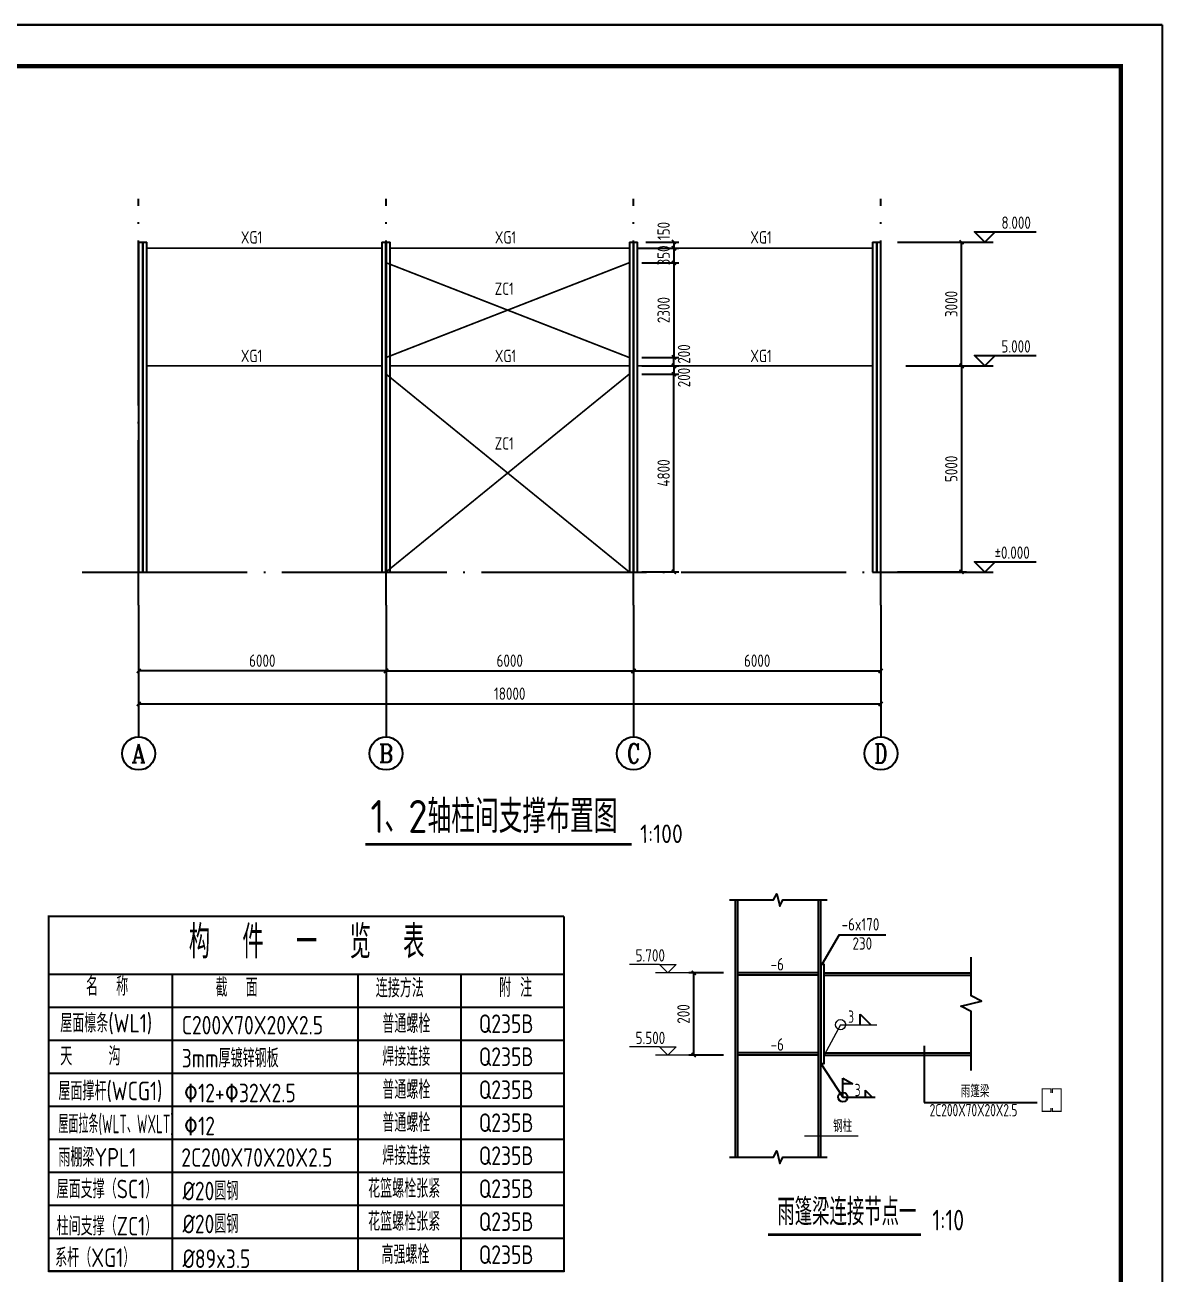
# Model space of a CAD drawing. Header units: millimetres. Extents: x 865974 to 875117, y 41124 to 44891.
# Drawn here: x 868432.8 to 868708.5, y 41414.8 to 41717.6 of the extents above; entities that cross this region are included whole.
import ezdxf
from ezdxf.enums import TextEntityAlignment as Align

# ---------------------------------------------------------------- set-up
doc = ezdxf.new("R2010")
doc.units = ezdxf.units.MM
doc.header["$LTSCALE"] = 1000
doc.header["$MEASUREMENT"] = 0
doc.linetypes.add('DOTE', pattern=[2.42, 2, -0.2, 0.02, -0.2])
for name, color, linetype in [('10', 7, 'Continuous'), ('1111', 134, 'Continuous'), ('1307', 7, 'Continuous'), ('1530', 253, 'Continuous'), ('1534', 7, 'Continuous'), ('AXIS', 3, 'Continuous'), ('AXIS_TEXT', 7, 'Continuous'), ('D1', 112, 'Continuous'), ('D2', 6, 'Continuous'), ('DIM', 7, 'Continuous'), ('DOTE', 1, 'DOTE'), ('M_Prof', 2, 'Continuous'), ('M_Thin', 7, 'Continuous'), ('NUM', 7, 'Continuous'), ('支撑', 6, 'Continuous'), ('构件表__表格和文字', 7, 'Continuous'), ('柱子', 8, 'Continuous'), ('柱集中标注', 2, 'Continuous'), ('标注', 7, 'Continuous'), ('索引符号标注', 253, 'Continuous')]:
    doc.layers.add(name, color=color, linetype=linetype)
for name, color, linetype, lineweight in [('D3', 62, 'Continuous', 9), ('LZ', 64, 'Continuous', 9), ('细实线', 1, 'Continuous', 20)]:
    doc.layers.add(name, color=color, linetype=linetype, lineweight=lineweight)
doc.styles.add('_TCH_AXIS', font='COMPLEX', dxfattribs={"bigfont": 'GBCBIG'})
doc.styles.add('COMPLEX', font='COMPLEX')
doc.styles.add('GBHZ', font='gbenor.shx', dxfattribs={"width": 0.9, "bigfont": 'gbcbig.shx'})
doc.styles.add('TSSD_Dimension', font='Tssdeng.shx', dxfattribs={"width": 0.7, "bigfont": 'hztxt.shx'})
doc.styles.add('TSSD_REIN', font='tssdeng.shx', dxfattribs={"width": 0.7, "bigfont": 'tssdchn.shx'})
doc.dimstyles.new('Y10', dxfattribs={"dimscale": 0, "dimtxt": 3, "dimasz": 0.01, "dimexe": 1.2, "dimexo": 1, "dimgap": 1, "dimtad": 1, "dimdec": 0, "dimlfac": 10, "dimzin": 0, "dimdsep": 46, "dimtxsty": 'GBHZ', "dimblk1": 'DX', "dimblk2": 'DX', "dimsah": 1, "dimcen": 0.09, "dimdle": 1, "dimadec": 0, "dimazin": 0, "dimtfac": 1, "dimtdec": 0, "dimtix": 1, "dimtmove": 2, "dimatfit": 3, "dimldrblk": 'DX', "dimfxl": 0, "dimtolj": 1, "dimtzin": 0, "dimarcsym": 0})
doc.dimstyles.new('Y100', dxfattribs={"dimscale": 0, "dimtxt": 3, "dimasz": 0.01, "dimexe": 1.2, "dimexo": 2, "dimgap": 1, "dimtad": 1, "dimdec": 0, "dimlfac": 100, "dimzin": 0, "dimdsep": 46, "dimtxsty": 'GBHZ', "dimblk": 'DX', "dimcen": 0.09, "dimdle": 1, "dimclrd": 7, "dimclre": 7, "dimclrt": 7, "dimadec": 0, "dimazin": 0, "dimtfac": 1, "dimtdec": 0, "dimtix": 1, "dimtmove": 2, "dimatfit": 3, "dimldrblk": 'DX', "dimfxl": 0, "dimtolj": 1, "dimtzin": 0, "dimarcsym": 0})

# ---------------------------------------------------------------- blocks, each defined once
blk = doc.blocks.new('_AXISO')
blk.add_circle((0, 0), 0.5)
at = {"layer": 'AXIS_TEXT', "style": 'COMPLEX', "width": 1.041667}
blk.add_attdef('A', text='', height=0.56, dxfattribs=at).set_placement((-0.25, -0.28), (0.25, -0.28), align=Align.FIT)
blk = doc.blocks.new('DX')
at = {"color": 0, "linetype": 'ByBlock', "const_width": 40}
blk.add_lwpolyline([(-54, -51), (46, 49)], dxfattribs=at)
blk = doc.blocks.new('*D219')
at = {"layer": 'Defpoints', "color": 0, "transparency": 16777216}
for p in [(868520.34, 41576.97), (868580.34, 41576.97), (868580.34, 41560.97)]:
    blk.add_point(p, dxfattribs=at)
at = {"layer": '标注', "color": 7, "lineweight": -2, "transparency": 16777216}
for p, q in [((868520.34, 41574.97), (868520.34, 41559.77)), ((868580.34, 41574.97), (868580.34, 41559.77)), ((868520.35, 41560.97), (868580.33, 41560.97))]:
    blk.add_line(p, q, dxfattribs=at)
at = {"layer": '标注', "color": 7, "lineweight": -2, "transparency": 16777216, "xscale": 0.01, "yscale": 0.01, "zscale": 0.01, "rotation": 180}
blk.add_blockref('DX', (868520.34, 41560.97), dxfattribs=at)
at = {"layer": '标注', "color": 7, "lineweight": -2, "transparency": 16777216, "xscale": 0.01, "yscale": 0.01, "zscale": 0.01}
blk.add_blockref('DX', (868580.34, 41560.97), dxfattribs=at)
at = {"layer": '标注', "color": 7, "transparency": 16777216, "insert": (868550.34, 41563.47), "char_height": 3, "attachment_point": 5, "style": 'GBHZ'}
blk.add_mtext('\\A1;6000', dxfattribs=at)
blk = doc.blocks.new('*D220')
at = {"layer": 'Defpoints', "color": 0, "transparency": 16777216}
for p in [(868579.34, 41663.47), (868581.34, 41664.97), (868590.16, 41663.47)]:
    blk.add_point(p, dxfattribs=at)
at = {"layer": 'DIM', "color": 7, "lineweight": -2, "transparency": 16777216}
for p, q in [((868581.34, 41663.47), (868591.36, 41663.47)), ((868583.34, 41664.97), (868591.36, 41664.97)), ((868590.16, 41664.98), (868590.16, 41664.99)), ((868590.16, 41664.97), (868590.16, 41663.47)), ((868590.16, 41663.46), (868590.16, 41663.45))]:
    blk.add_line(p, q, dxfattribs=at)
at = {"layer": 'DIM', "color": 7, "lineweight": -2, "transparency": 16777216, "xscale": 0.01, "yscale": 0.01, "zscale": 0.01}
for p, rotation in [((868590.16, 41664.97), 270), ((868590.16, 41663.47), 90)]:
    blk.add_blockref('DX', p, dxfattribs=dict(at, rotation=rotation))
at = {"layer": 'DIM', "color": 7, "transparency": 16777216, "insert": (868587.66, 41667.65), "char_height": 3, "attachment_point": 5, "rotation": 90, "style": 'GBHZ'}
blk.add_mtext('\\A1;150', dxfattribs=at)
blk = doc.blocks.new('*D221')
at = {"layer": 'Defpoints', "color": 0, "transparency": 16777216}
for p in [(868644.37, 41634.97), (868642.37, 41584.97), (868659.91, 41584.97)]:
    blk.add_point(p, dxfattribs=at)
at = {"layer": 'DIM', "color": 7, "lineweight": -2, "transparency": 16777216}
for p, q in [((868646.37, 41634.97), (868661.11, 41634.97)), ((868659.91, 41634.96), (868659.91, 41584.98)), ((868644.37, 41584.97), (868661.11, 41584.97))]:
    blk.add_line(p, q, dxfattribs=at)
at = {"layer": 'DIM', "color": 7, "lineweight": -2, "transparency": 16777216, "xscale": 0.01, "yscale": 0.01, "zscale": 0.01}
for p, rotation in [((868659.91, 41634.97), 90), ((868659.91, 41584.97), 270)]:
    blk.add_blockref('DX', p, dxfattribs=dict(at, rotation=rotation))
at = {"layer": 'DIM', "color": 7, "transparency": 16777216, "insert": (868657.41, 41609.97), "char_height": 3, "attachment_point": 5, "rotation": 90, "style": 'GBHZ'}
blk.add_mtext('\\A1;5000', dxfattribs=at)
blk = doc.blocks.new('*D222')
at = {"layer": 'Defpoints', "color": 0, "transparency": 16777216}
for p in [(868581.34, 41663.47), (868580.34, 41659.97), (868590.16, 41659.97)]:
    blk.add_point(p, dxfattribs=at)
at = {"layer": 'DIM', "color": 7, "lineweight": -2, "transparency": 16777216}
for p, q in [((868583.34, 41663.47), (868591.36, 41663.47)), ((868590.16, 41663.48), (868590.16, 41663.49)), ((868590.16, 41663.47), (868590.16, 41659.97)), ((868582.34, 41659.97), (868591.36, 41659.97)), ((868590.16, 41659.96), (868590.16, 41659.95))]:
    blk.add_line(p, q, dxfattribs=at)
at = {"layer": 'DIM', "color": 7, "lineweight": -2, "transparency": 16777216, "xscale": 0.01, "yscale": 0.01, "zscale": 0.01}
for p, rotation in [((868590.16, 41663.47), 270), ((868590.16, 41659.97), 90)]:
    blk.add_blockref('DX', p, dxfattribs=dict(at, rotation=rotation))
at = {"layer": 'DIM', "color": 7, "transparency": 16777216, "insert": (868587.66, 41661.72), "char_height": 3, "attachment_point": 5, "rotation": 90, "style": 'GBHZ'}
blk.add_mtext('\\A1;350', dxfattribs=at)
blk = doc.blocks.new('*D223')
at = {"layer": 'Defpoints', "color": 0, "transparency": 16777216}
for p in [(868580.34, 41659.97), (868580.34, 41636.97), (868590.16, 41636.97)]:
    blk.add_point(p, dxfattribs=at)
at = {"layer": 'DIM', "color": 7, "lineweight": -2, "transparency": 16777216}
for p, q in [((868582.34, 41659.97), (868591.36, 41659.97)), ((868590.16, 41659.96), (868590.16, 41636.98)), ((868582.34, 41636.97), (868591.36, 41636.97))]:
    blk.add_line(p, q, dxfattribs=at)
at = {"layer": 'DIM', "color": 7, "lineweight": -2, "transparency": 16777216, "xscale": 0.01, "yscale": 0.01, "zscale": 0.01}
for p, rotation in [((868590.16, 41659.97), 90), ((868590.16, 41636.97), 270)]:
    blk.add_blockref('DX', p, dxfattribs=dict(at, rotation=rotation))
at = {"layer": 'DIM', "color": 7, "transparency": 16777216, "insert": (868587.66, 41648.47), "char_height": 3, "attachment_point": 5, "rotation": 90, "style": 'GBHZ'}
blk.add_mtext('\\A1;2300', dxfattribs=at)
blk = doc.blocks.new('*D224')
at = {"layer": 'Defpoints', "color": 0, "transparency": 16777216}
for p in [(868460.34, 41576.97), (868520.34, 41576.97), (868460.34, 41560.97)]:
    blk.add_point(p, dxfattribs=at)
at = {"layer": '标注', "color": 7, "lineweight": -2, "transparency": 16777216}
for p, q in [((868460.34, 41574.97), (868460.34, 41559.77)), ((868520.34, 41574.97), (868520.34, 41559.77)), ((868520.33, 41560.97), (868460.35, 41560.97))]:
    blk.add_line(p, q, dxfattribs=at)
at = {"layer": '标注', "color": 7, "lineweight": -2, "transparency": 16777216, "xscale": 0.01, "yscale": 0.01, "zscale": 0.01, "rotation": 180}
blk.add_blockref('DX', (868460.34, 41560.97), dxfattribs=at)
at = {"layer": '标注', "color": 7, "lineweight": -2, "transparency": 16777216, "xscale": 0.01, "yscale": 0.01, "zscale": 0.01}
blk.add_blockref('DX', (868520.34, 41560.97), dxfattribs=at)
at = {"layer": '标注', "color": 7, "transparency": 16777216, "insert": (868490.34, 41563.47), "char_height": 3, "attachment_point": 5, "style": 'GBHZ'}
blk.add_mtext('\\A1;6000', dxfattribs=at)
blk = doc.blocks.new('*D225')
at = {"layer": 'Defpoints', "color": 0, "transparency": 16777216}
for p in [(868460.34, 41568.97), (868640.34, 41568.97), (868640.34, 41552.97)]:
    blk.add_point(p, dxfattribs=at)
at = {"layer": '标注', "color": 7, "lineweight": -2, "transparency": 16777216}
for p, q in [((868460.34, 41566.97), (868460.34, 41551.77)), ((868640.34, 41566.97), (868640.34, 41551.77)), ((868460.35, 41552.97), (868640.33, 41552.97))]:
    blk.add_line(p, q, dxfattribs=at)
at = {"layer": '标注', "color": 7, "lineweight": -2, "transparency": 16777216, "xscale": 0.01, "yscale": 0.01, "zscale": 0.01, "rotation": 180}
blk.add_blockref('DX', (868460.34, 41552.97), dxfattribs=at)
at = {"layer": '标注', "color": 7, "lineweight": -2, "transparency": 16777216, "xscale": 0.01, "yscale": 0.01, "zscale": 0.01}
blk.add_blockref('DX', (868640.34, 41552.97), dxfattribs=at)
at = {"layer": '标注', "color": 7, "transparency": 16777216, "insert": (868550.34, 41555.47), "char_height": 3, "attachment_point": 5, "style": 'GBHZ'}
blk.add_mtext('\\A1;18000', dxfattribs=at)
blk = doc.blocks.new('*D226')
at = {"layer": 'Defpoints', "color": 0, "transparency": 16777216}
for p in [(868642.37, 41664.97), (868659.91, 41664.97), (868644.37, 41634.97)]:
    blk.add_point(p, dxfattribs=at)
at = {"layer": 'DIM', "color": 7, "lineweight": -2, "transparency": 16777216}
for p, q in [((868644.37, 41664.97), (868661.11, 41664.97)), ((868659.91, 41634.98), (868659.91, 41664.96)), ((868646.37, 41634.97), (868661.11, 41634.97))]:
    blk.add_line(p, q, dxfattribs=at)
at = {"layer": 'DIM', "color": 7, "lineweight": -2, "transparency": 16777216, "xscale": 0.01, "yscale": 0.01, "zscale": 0.01}
for p, rotation in [((868659.91, 41664.97), 90), ((868659.91, 41634.97), 270)]:
    blk.add_blockref('DX', p, dxfattribs=dict(at, rotation=rotation))
at = {"layer": 'DIM', "color": 7, "transparency": 16777216, "insert": (868657.41, 41649.97), "char_height": 3, "attachment_point": 5, "rotation": 90, "style": 'GBHZ'}
blk.add_mtext('\\A1;3000', dxfattribs=at)
blk = doc.blocks.new('*D227')
at = {"layer": 'Defpoints', "color": 0, "transparency": 16777216}
for p in [(868580.34, 41576.97), (868640.34, 41576.97), (868640.34, 41560.97)]:
    blk.add_point(p, dxfattribs=at)
at = {"layer": '标注', "color": 7, "lineweight": -2, "transparency": 16777216}
for p, q in [((868580.34, 41574.97), (868580.34, 41559.77)), ((868640.34, 41574.97), (868640.34, 41559.77)), ((868580.35, 41560.97), (868640.33, 41560.97))]:
    blk.add_line(p, q, dxfattribs=at)
at = {"layer": '标注', "color": 7, "lineweight": -2, "transparency": 16777216, "xscale": 0.01, "yscale": 0.01, "zscale": 0.01, "rotation": 180}
blk.add_blockref('DX', (868580.34, 41560.97), dxfattribs=at)
at = {"layer": '标注', "color": 7, "lineweight": -2, "transparency": 16777216, "xscale": 0.01, "yscale": 0.01, "zscale": 0.01}
blk.add_blockref('DX', (868640.34, 41560.97), dxfattribs=at)
at = {"layer": '标注', "color": 7, "transparency": 16777216, "insert": (868610.34, 41563.47), "char_height": 3, "attachment_point": 5, "style": 'GBHZ'}
blk.add_mtext('\\A1;6000', dxfattribs=at)
blk = doc.blocks.new('*D228')
at = {"layer": 'Defpoints', "color": 0, "transparency": 16777216}
for p in [(868580.34, 41636.97), (868590.16, 41636.97), (868580.34, 41634.97)]:
    blk.add_point(p, dxfattribs=at)
at = {"layer": 'DIM', "color": 7, "lineweight": -2, "transparency": 16777216}
for p, q in [((868582.34, 41636.97), (868591.36, 41636.97)), ((868590.16, 41636.98), (868590.16, 41636.99)), ((868590.16, 41634.97), (868590.16, 41636.97)), ((868582.34, 41634.97), (868591.36, 41634.97)), ((868590.16, 41634.96), (868590.16, 41634.95))]:
    blk.add_line(p, q, dxfattribs=at)
at = {"layer": 'DIM', "color": 7, "lineweight": -2, "transparency": 16777216, "xscale": 0.01, "yscale": 0.01, "zscale": 0.01}
for p, rotation in [((868590.16, 41636.97), 270), ((868590.16, 41634.97), 90)]:
    blk.add_blockref('DX', p, dxfattribs=dict(at, rotation=rotation))
at = {"layer": 'DIM', "color": 7, "transparency": 16777216, "insert": (868592.6, 41637.82), "char_height": 3, "attachment_point": 5, "rotation": 90, "style": 'GBHZ'}
blk.add_mtext('\\A1;200', dxfattribs=at)
blk = doc.blocks.new('*D229')
at = {"layer": 'Defpoints', "color": 0, "transparency": 16777216}
for p in [(868580.34, 41632.97), (868590.16, 41632.97), (868580.34, 41584.97)]:
    blk.add_point(p, dxfattribs=at)
at = {"layer": 'DIM', "color": 7, "lineweight": -2, "transparency": 16777216}
for p, q in [((868582.34, 41632.97), (868591.36, 41632.97)), ((868590.16, 41584.98), (868590.16, 41632.96)), ((868582.34, 41584.97), (868591.36, 41584.97))]:
    blk.add_line(p, q, dxfattribs=at)
at = {"layer": 'DIM', "color": 7, "lineweight": -2, "transparency": 16777216, "xscale": 0.01, "yscale": 0.01, "zscale": 0.01}
for p, rotation in [((868590.16, 41632.97), 90), ((868590.16, 41584.97), 270)]:
    blk.add_blockref('DX', p, dxfattribs=dict(at, rotation=rotation))
at = {"layer": 'DIM', "color": 7, "transparency": 16777216, "insert": (868587.66, 41608.97), "char_height": 3, "attachment_point": 5, "rotation": 90, "style": 'GBHZ'}
blk.add_mtext('\\A1;4800', dxfattribs=at)
blk = doc.blocks.new('*D230')
at = {"layer": 'Defpoints', "color": 0, "transparency": 16777216}
for p in [(868580.34, 41634.97), (868580.34, 41632.97), (868590.16, 41632.97)]:
    blk.add_point(p, dxfattribs=at)
at = {"layer": 'DIM', "color": 7, "lineweight": -2, "transparency": 16777216}
for p, q in [((868582.34, 41634.97), (868591.36, 41634.97)), ((868582.34, 41632.97), (868591.36, 41632.97)), ((868590.16, 41634.98), (868590.16, 41634.99)), ((868590.16, 41634.97), (868590.16, 41632.97)), ((868590.16, 41632.96), (868590.16, 41632.95))]:
    blk.add_line(p, q, dxfattribs=at)
at = {"layer": 'DIM', "color": 7, "lineweight": -2, "transparency": 16777216, "xscale": 0.01, "yscale": 0.01, "zscale": 0.01}
for p, rotation in [((868590.16, 41634.97), 270), ((868590.16, 41632.97), 90)]:
    blk.add_blockref('DX', p, dxfattribs=dict(at, rotation=rotation))
at = {"layer": 'DIM', "color": 7, "transparency": 16777216, "insert": (868592.6, 41632.12), "char_height": 3, "attachment_point": 5, "rotation": 90, "style": 'GBHZ'}
blk.add_mtext('\\A1;200', dxfattribs=at)
blk = doc.blocks.new('*D399')
at = {"layer": 'Defpoints', "color": 0, "linetype": 'ByBlock', "transparency": 16777216}
for p in [(868594.97, 41487.81), (868603.18, 41487.81), (868603.18, 41467.81)]:
    blk.add_point(p, dxfattribs=at)
at = {"layer": 'DIM', "color": 0, "linetype": 'ByBlock', "lineweight": -2, "transparency": 16777216}
for p, q in [((868602.18, 41487.81), (868593.77, 41487.81)), ((868594.97, 41467.82), (868594.97, 41487.8)), ((868602.18, 41467.81), (868593.77, 41467.81))]:
    blk.add_line(p, q, dxfattribs=at)
at = {"layer": 'DIM', "color": 0, "linetype": 'ByBlock', "lineweight": -2, "transparency": 16777216, "xscale": 0.01, "yscale": 0.01, "zscale": 0.01}
for p, rotation in [((868594.97, 41487.81), 90), ((868594.97, 41467.81), 270)]:
    blk.add_blockref('DX', p, dxfattribs=dict(at, rotation=rotation))
at = {"layer": 'DIM', "color": 0, "linetype": 'ByBlock', "transparency": 16777216, "insert": (868592.47, 41477.81), "char_height": 3, "attachment_point": 5, "rotation": 90, "style": 'GBHZ'}
blk.add_mtext('\\A1;200', dxfattribs=at)

msp = doc.modelspace()

# ---------------------------------------------------------------- linework, layer by layer
at = {"color": 0}
for p, q in [((868708.51, 41717.604), (867867.51, 41717.604)), ((867867.51, 41717.604), (868708.51, 41717.604)), ((868708.51, 41717.604), (868708.51, 41123.604))]:
    msp.add_line(p, q, dxfattribs=at)
at = {"color": 0, "const_width": 1}
msp.add_lwpolyline([(868698.51, 41133.604), (867892.51, 41133.604), (867892.51, 41707.604), (868698.51, 41707.604)], close=True, dxfattribs=at)
for points, const_width in [([(868515.308, 41518.919), (868579.901, 41518.919)], 0.667), ([(868612.968, 41424.309), (868650.041, 41424.309)], 0.6)]:
    msp.add_lwpolyline(points, dxfattribs=dict(const_width=const_width))
at = {"layer": '1530'}
for p, q in [((868661.107, 41664.968), (868667.579, 41664.968)), ((868661.107, 41634.968), (868667.579, 41634.968)), ((868661.107, 41584.968), (868667.579, 41584.968))]:
    msp.add_line(p, q, dxfattribs=at)
at = {"layer": '1534'}
for points in [[(868668.079, 41667.468), (868665.579, 41664.968), (868663.079, 41667.468), (868678.013, 41667.468)], [(868668.079, 41637.468), (868665.579, 41634.968), (868663.079, 41637.468), (868678.013, 41637.468)], [(868668.079, 41587.468), (868665.579, 41584.968), (868663.079, 41587.468), (868678.013, 41587.468)]]:
    msp.add_lwpolyline(points, dxfattribs=at)
at = {"layer": 'AXIS'}
for p, q in [((868460.344, 41576.968), (868460.344, 41544.968)), ((868520.344, 41576.968), (868520.344, 41544.968)), ((868580.344, 41576.968), (868580.344, 41544.968)), ((868640.344, 41576.968), (868640.344, 41544.968))]:
    msp.add_line(p, q, dxfattribs=at)
at = {"layer": 'D1', "color": 251}
for p, q in [((868635.317, 41475.21), (868635.317, 41477.779)), ((868635.317, 41477.779), (868637.886, 41475.21))]:
    msp.add_line(p, q, dxfattribs=at)
at = {"layer": 'D2'}
for p, q in [((868605.099, 41443.084), (868605.099, 41505.445)), ((868605.663, 41443.084), (868605.663, 41505.445)), ((868625.232, 41443.084), (868625.232, 41505.445)), ((868625.795, 41443.084), (868625.795, 41505.445)), ((868625.232, 41487.813), (868605.663, 41487.813)), ((868626.595, 41487.813), (868662.221, 41487.813)), ((868625.232, 41487.244), (868605.663, 41487.244)), ((868626.595, 41487.244), (868662.221, 41487.244)), ((868625.232, 41468.374), (868605.663, 41468.374)), ((868625.232, 41467.81), (868605.663, 41467.81)), ((868626.595, 41468.374), (868662.221, 41468.374)), ((868626.595, 41467.81), (868662.221, 41467.81))]:
    msp.add_line(p, q, dxfattribs=at)
msp.add_lwpolyline([(868625.795, 41465.81), (868626.595, 41465.81), (868626.595, 41489.81), (868625.795, 41489.81)], close=True, dxfattribs=at)
at = {"layer": 'D3'}
for p, q in [((868586.671, 41489.812), (868579.358, 41489.812)), ((868586.671, 41489.812), (868590.668, 41489.812)), ((868586.671, 41489.812), (868588.67, 41487.813)), ((868590.668, 41489.812), (868588.67, 41487.813)), ((868586.671, 41469.809), (868579.358, 41469.809)), ((868586.671, 41469.809), (868590.668, 41469.809)), ((868586.671, 41469.809), (868588.67, 41467.81)), ((868590.668, 41469.809), (868588.67, 41467.81))]:
    msp.add_line(p, q, dxfattribs=at)
for points in [[(868593.774, 41487.813), (868585.66, 41487.813)], [(868593.774, 41467.81), (868585.66, 41467.81)]]:
    msp.add_lwpolyline(points, dxfattribs=at)
at = {"layer": 'DIM'}
for p, q in [((868625.795, 41465.81), (868631.137, 41457.654)), ((868631.137, 41457.654), (868631.137, 41462.206)), ((868631.137, 41462.206), (868633.504, 41460.878)), ((868633.504, 41460.878), (868631.137, 41460.878)), ((868631.137, 41457.654), (868638.931, 41457.654)), ((868636.489, 41459.368), (868638.203, 41457.654)), ((868636.489, 41459.368), (868636.489, 41457.654))]:
    msp.add_line(p, q, dxfattribs=at)
at = {"layer": 'DIM', "const_width": 0.263}
for points in [[(868681.58, 41458.667), (868681.58, 41459.63), (868679.426, 41459.63), (868679.426, 41454.201), (868681.58, 41454.201), (868681.58, 41455.037)], [(868681.929, 41458.667), (868681.929, 41459.63), (868684.083, 41459.63), (868684.083, 41454.201), (868681.929, 41454.201), (868681.929, 41455.037)]]:
    msp.add_lwpolyline(points, dxfattribs=at)
at = {"layer": 'DIM'}
msp.add_circle((868631.137, 41457.654), 1.145, dxfattribs=at)
msp.add_solid([(868631.137, 41460.878), (868631.137, 41462.206), (868633.504, 41460.878), (868631.137, 41460.878)], dxfattribs=at)
at = {"layer": 'DOTE', "linetype": 'DOTE', "ltscale": 0.02}
for p, q in [((868460.344, 41576.968), (868460.344, 41675.416)), ((868520.344, 41576.968), (868520.344, 41675.416)), ((868580.344, 41576.968), (868580.344, 41675.416)), ((868640.344, 41576.968), (868640.344, 41675.416)), ((868446.688, 41584.968), (868662.7, 41584.968))]:
    msp.add_line(p, q, dxfattribs=at)
at = {"layer": 'LZ'}
msp.add_line((868621.822, 41448.29), (868634.805, 41448.29), dxfattribs=at)
at = {"layer": 'M_Prof'}
for p, q in [((868460.344, 41664.968), (868460.344, 41584.968)), ((868460.344, 41664.968), (868462.344, 41664.968)), ((868461.254, 41664.968), (868461.254, 41584.968)), ((868461.434, 41584.968), (868461.434, 41664.968)), ((868462.344, 41584.968), (868462.344, 41664.968)), ((868519.344, 41664.968), (868519.344, 41584.968)), ((868519.344, 41664.968), (868521.344, 41664.968)), ((868520.254, 41664.968), (868520.254, 41584.968)), ((868520.434, 41584.968), (868520.434, 41664.968)), ((868521.344, 41584.968), (868521.344, 41664.968)), ((868579.344, 41664.968), (868579.344, 41584.968)), ((868579.344, 41664.968), (868581.344, 41664.968)), ((868580.254, 41664.968), (868580.254, 41584.968)), ((868580.434, 41584.968), (868580.434, 41664.968)), ((868581.344, 41584.968), (868581.344, 41664.968)), ((868638.344, 41664.968), (868638.344, 41584.968)), ((868638.344, 41664.968), (868640.344, 41664.968)), ((868639.254, 41664.968), (868639.254, 41584.968)), ((868639.434, 41584.968), (868639.434, 41664.968)), ((868640.344, 41584.968), (868640.344, 41664.968)), ((868460.344, 41584.968), (868462.344, 41584.968)), ((868519.344, 41584.968), (868521.344, 41584.968)), ((868579.344, 41584.968), (868581.344, 41584.968)), ((868638.344, 41584.968), (868640.344, 41584.968))]:
    msp.add_line(p, q, dxfattribs=at)
at = {"layer": 'M_Thin', "color": 7, "linetype": 'ByBlock'}
for points in [[(868603.599, 41505.445), (868614.322, 41505.445), (868615.072, 41506.945), (868615.822, 41503.945), (868616.572, 41505.445), (868627.295, 41505.445)], [(868603.599, 41443.084), (868614.322, 41443.084), (868615.072, 41444.584), (868615.822, 41441.584), (868616.572, 41443.084), (868627.295, 41443.084)]]:
    msp.add_lwpolyline(points, dxfattribs=at)
at = {"layer": 'M_Thin', "elevation": 4.164}
msp.add_lwpolyline([(868662.221, 41464.06), (868662.221, 41478.437), (868659.721, 41479.687), (868664.722, 41480.937), (868662.221, 41482.187), (868662.221, 41491.564)], dxfattribs=at)
at = {"layer": '支撑', "color": 6, "linetype": 'ByBlock', "const_width": 0.4}
for points in [[(868462.344, 41663.468), (868519.344, 41663.468)], [(868579.344, 41663.468), (868521.344, 41663.468)], [(868581.344, 41663.468), (868638.344, 41663.468)], [(868579.344, 41636.968), (868520.344, 41659.968)], [(868520.344, 41636.968), (868579.344, 41659.968)], [(868462.344, 41634.968), (868519.344, 41634.968)], [(868520.344, 41584.968), (868579.344, 41632.968)], [(868579.344, 41584.968), (868520.344, 41632.968)], [(868579.344, 41634.968), (868521.344, 41634.968)], [(868581.344, 41634.968), (868638.344, 41634.968)]]:
    msp.add_lwpolyline(points, dxfattribs=at)
at = {"layer": '构件表__表格和文字'}
for p, q in [((868438.514, 41487.451), (868563.514, 41487.451)), ((868468.514, 41487.451), (868468.514, 41415.451)), ((868513.514, 41487.451), (868513.514, 41415.451)), ((868538.514, 41487.451), (868538.514, 41415.451)), ((868438.514, 41479.451), (868563.514, 41479.451)), ((868438.514, 41479.451), (868563.514, 41479.451)), ((868438.514, 41471.451), (868563.514, 41471.451)), ((868438.514, 41471.451), (868563.514, 41471.451)), ((868438.514, 41463.451), (868563.514, 41463.451)), ((868438.514, 41455.451), (868563.514, 41455.451)), ((868438.514, 41447.451), (868563.514, 41447.451)), ((868438.514, 41439.451), (868563.514, 41439.451)), ((868438.514, 41431.451), (868563.514, 41431.451)), ((868438.514, 41423.451), (868563.514, 41423.451)), ((868438.514, 41415.451), (868563.514, 41415.451)), ((868438.514, 41415.451), (868563.514, 41415.451)), ((868438.514, 41415.451), (868563.514, 41415.451)), ((868438.514, 41415.451), (868563.514, 41415.451)), ((868438.514, 41415.451), (868563.514, 41415.451)), ((868438.514, 41415.451), (868563.514, 41415.451)), ((868438.514, 41415.451), (868563.514, 41415.451)), ((868438.514, 41415.451), (868563.514, 41415.451))]:
    msp.add_line(p, q, dxfattribs=at)
at = {"layer": '构件表__表格和文字', "const_width": 0.48}
for points in [[(868563.514, 41487.451), (868563.514, 41415.451), (868438.514, 41415.451), (868438.514, 41501.451), (868563.514, 41501.451)], [(868563.514, 41415.451), (868563.514, 41501.451)]]:
    msp.add_lwpolyline(points, dxfattribs=at)
at = {"layer": '柱子'}
for q in [(868625.995, 41489.81), (868641.54, 41497.026)]:
    msp.add_line((868630.187, 41497.026), q, dxfattribs=at)
at = {"layer": '索引符号标注', "ltscale": 0.005}
for p, q in [((868650.82, 41470.089, 4.164), (868650.82, 41456.358)), ((868650.82, 41456.358), (868678.267, 41456.358))]:
    msp.add_line(p, q, dxfattribs=at)
at = {"layer": '细实线', "color": 251}
for q in [(868626.595, 41467.81), (868639.394, 41475.21)]:
    msp.add_line((868630.576, 41475.21), q, dxfattribs=at)
msp.add_circle((868630.576, 41475.21), 1.238, dxfattribs=at)

# ---------------------------------------------------------------- block references
at = {"layer": 'AXIS'}
ref = msp.add_blockref('_AXISO', (868460.344, 41540.968), dxfattribs=dict(at, xscale=8, yscale=8, zscale=8))
ref.add_attrib('A', 'A', dxfattribs={"layer": 'AXIS_TEXT', "height": 4.454, "style": '_TCH_AXIS', "width": 0.888889}).set_placement((868458.647, 41538.741), (868462.041, 41538.741), align=Align.FIT)
ref = msp.add_blockref('_AXISO', (868520.344, 41540.968), dxfattribs=dict(at, xscale=8, yscale=8, zscale=8))
ref.add_attrib('A', 'B', dxfattribs={"layer": 'AXIS_TEXT', "height": 4.454, "style": '_TCH_AXIS', "width": 0.941176}).set_placement((868518.647, 41538.741), (868522.041, 41538.741), align=Align.FIT)
ref = msp.add_blockref('_AXISO', (868580.344, 41540.968), dxfattribs=dict(at, xscale=8, yscale=8, zscale=8))
ref.add_attrib('A', 'C', dxfattribs={"layer": 'AXIS_TEXT', "height": 4.659, "style": '_TCH_AXIS', "width": 0.933333}).set_placement((868578.79, 41538.638), (868581.897, 41538.638), align=Align.FIT)
ref = msp.add_blockref('_AXISO', (868640.344, 41540.968), dxfattribs=dict(at, xscale=8, yscale=8, zscale=8))
ref.add_attrib('A', 'D', dxfattribs={"layer": 'AXIS_TEXT', "height": 4.659, "style": '_TCH_AXIS', "width": 0.823529}).set_placement((868638.79, 41538.638), (868641.897, 41538.638), align=Align.FIT)

# ---------------------------------------------------------------- texts
at = {"ltscale": 2, "style": 'GBHZ'}
msp.add_text('1:100', height=4.5, rotation=0.20444, dxfattribs=at).set_placement((868581.977, 41519.224))
at = {"layer": '10', "style": 'GBHZ', "width": 0.9}
msp.add_text('雨篷梁连接节点一', height=6.5, dxfattribs=at).set_placement((868615.243, 41426.55))
at = {"layer": '1111', "style": 'TSSD_REIN', "width": 0.7}
for s, rotation, p in [('雨篷梁', 360, (868659.725, 41457.589)), ('2C200X70X20X2.5', 0, (868652.168, 41452.987)), ('钢柱', 0, (868628.754, 41449.155))]:
    msp.add_text(s, height=3, rotation=rotation, dxfattribs=at).set_placement(p)
at = {"layer": '1307'}
for s, height, style, width, p in [('-6x170', 3, 'GBHZ', 0.9, (868630.824, 41498.037)), ('230', 3, 'GBHZ', 0.9, (868633.455, 41493.395)), ('5.700', 3, 'GBHZ', 0.9, (868580.861, 41490.509)), ('-6', 3, 'GBHZ', 0.9, (868613.605, 41488.369)), ('3', 3, 'TSSD_Dimension', 0.7, (868632.408, 41475.657)), ('5.500', 3, 'GBHZ', 0.9, (868580.861, 41470.506)), ('-6', 3, 'GBHZ', 0.9, (868613.605, 41468.908)), ('3', 3, 'TSSD_Dimension', 0.7, (868634, 41457.859)), ('1:10', 5, 'GBHZ', 0.9, (868652.806, 41425.325, -0.009))]:
    msp.add_text(s, height=height, dxfattribs=dict(at, style=style, width=width)).set_placement(p)
at = {"layer": '1534', "style": 'GBHZ', "width": 0.9}
for s, p in [('8.000', (868669.572, 41668.168)), ('5.000', (868669.572, 41638.168)), ('%%P0.000', (868667.892, 41588.168))]:
    msp.add_text(s, height=3, dxfattribs=at).set_placement(p)
at = {"layer": 'NUM', "style": 'GBHZ'}
msp.add_text('1、2轴柱间支撑布置图', height=8, dxfattribs=at).set_placement((868516.563, 41521.692))
at = {"layer": '构件表__表格和文字', "style": 'GBHZ'}
for s, height, width, p in [('构  件  一  览  表', 8, 0.9, (868472.515, 41491.281)), ('名  称', 4.5, 0.9, (868447.593, 41482.237)), ('截  面', 4.5, 0.9, (868479.007, 41481.983)), ('连接方法', 4.5, 0.9, (868517.852, 41481.82)), ('附 注', 4.5, 0.9, (868547.751, 41481.942)), ('屋面檩条(WL1)', 4.5, 0.9, (868441.346, 41473.324)), ('C200X70X20X2.5', 4.5, 0.9, (868470.811, 41472.836)), ('普通螺栓', 4.5, 0.9, (868519.435, 41473.197)), ('Q235B', 4.5, 0.9, (868542.856, 41473.197)), ('天    沟', 4.5, 0.9, (868441.346, 41465.324)), ('3mm厚镀锌钢板', 4.5, 0.9, (868470.811, 41464.836)), ('焊接连接', 4.5, 0.9, (868519.435, 41465.197)), ('Q235B', 4.5, 0.9, (868542.856, 41465.197)), ('屋面撑杆(WCG1)', 4.5, 0.9, (868440.897, 41456.889)), ('%%13012+%%13032X2.5', 4.5, 0.9, (868471.31, 41456.402)), ('普通螺栓', 4.5, 0.9, (868519.435, 41457.197)), ('Q235B', 4.5, 0.9, (868542.856, 41457.197)), ('屋面拉条(WLT、WXLT)', 4.5, 0.6, (868440.897, 41448.889)), ('%%13012', 4.5, 0.9, (868471.31, 41448.402)), ('普通螺栓', 4.5, 0.9, (868519.435, 41449.197)), ('Q235B', 4.5, 0.9, (868542.856, 41449.197)), ('雨棚梁YPL1', 4.5, 0.9, (868440.897, 41440.787)), ('2C200X70X20X2.5', 4.5, 0.9, (868470.695, 41440.752)), ('焊接连接', 4.5, 0.9, (868519.435, 41441.197)), ('Q235B', 4.5, 0.9, (868542.856, 41441.197)), ('屋面支撑（SC1）', 4.5, 0.9, (868440.464, 41433.12)), ('%%C20圆钢', 4.5, 0.9, (868471.011, 41432.632)), ('花篮螺栓张紧', 4.5, 0.9, (868515.996, 41433.23)), ('Q235B', 4.5, 0.9, (868542.856, 41433.197)), ('花篮螺栓张紧', 4.5, 0.9, (868515.996, 41425.23)), ('柱间支撑（ZC1）', 4.5, 0.9, (868440.464, 41424.098)), ('%%C20圆钢', 4.5, 0.9, (868471.011, 41424.632)), ('Q235B', 4.5, 0.9, (868542.856, 41425.197)), ('系杆（XG1）', 4.5, 0.9, (868440.115, 41416.472)), ('高强螺栓', 4.5, 0.9, (868519.238, 41417.21)), ('Q235B', 4.5, 0.9, (868542.856, 41417.197)), ('%%C89x3.5', 4.5, 0.9, (868471.011, 41416.212))]:
    msp.add_text(s, height=height, dxfattribs=dict(at, width=width)).set_placement(p)
at = {"layer": '柱集中标注', "style": 'GBHZ', "width": 0.9}
for s, p in [('XG1', (868485.136, 41664.609)), ('XG1', (868546.723, 41664.609)), ('XG1', (868608.684, 41664.609)), ('ZC1', (868546.703, 41652.154)), ('XG1', (868485.136, 41635.859)), ('XG1', (868546.723, 41635.859)), ('XG1', (868608.684, 41635.859)), ('ZC1', (868546.703, 41614.641))]:
    msp.add_text(s, height=3, dxfattribs=at).set_placement(p)

# ---------------------------------------------------------------- dimensions: what is measured, and where the dimension line sits
at = {"layer": 'DIM'}
for base, p1, p2, angle, picture, middle in [((868590.159, 41663.468), (868581.344, 41664.968), (868579.344, 41663.468), 90, '*D220', (868587.659, 41667.652)), ((868590.159, 41636.968), (868580.344, 41634.968), (868580.344, 41636.968), 270, '*D228', (868592.599, 41637.819)), ((868590.159, 41632.968), (868580.344, 41634.968), (868580.344, 41632.968), 90, '*D230', (868592.599, 41632.117))]:
    dim = msp.add_linear_dim(base=base, p1=p1, p2=p2, angle=angle, dimstyle='Y100', override={"dimscale": 1}, dxfattribs=at)
    dim.commit()
    dim.dimension.update_dxf_attribs({"geometry": picture, "text_midpoint": middle, "dimtype": 160})
for base, p1, p2, angle, picture, middle in [((868590.159, 41659.968), (868581.344, 41663.468), (868580.344, 41659.968), 90, '*D222', (868587.659, 41661.718)), ((868659.907, 41664.968), (868644.367, 41634.968), (868642.367, 41664.968), 270, '*D226', (868657.407, 41649.968)), ((868590.159, 41636.968), (868580.344, 41659.968), (868580.344, 41636.968), 90, '*D223', (868587.659, 41648.468)), ((868590.159, 41632.968), (868580.344, 41584.968), (868580.344, 41632.968), 270, '*D229', (868587.659, 41608.968)), ((868659.907, 41584.968), (868644.367, 41634.968), (868642.367, 41584.968), 90, '*D221', (868657.407, 41609.968))]:
    dim = msp.add_linear_dim(base=base, p1=p1, p2=p2, angle=angle, dimstyle='Y100', override={"dimscale": 1}, dxfattribs=at)
    dim.commit()
    dim.dimension.update_dxf_attribs({"geometry": picture, "text_midpoint": middle})
at = {"layer": 'DIM', "linetype": 'ByBlock'}
dim = msp.add_linear_dim(base=(868594.974, 41487.813), p1=(868603.182, 41467.81), p2=(868603.182, 41487.813), angle=90, dimstyle='Y10', override={"dimscale": 1}, dxfattribs=at)
dim.commit()
dim.dimension.update_dxf_attribs({"geometry": '*D399', "text_midpoint": (868592.474, 41477.812)})
at = {"layer": '标注'}
dim = msp.add_linear_dim(base=(868460.344, 41560.968), p1=(868520.344, 41576.968), p2=(868460.344, 41576.968), angle=180, dimstyle='Y100', override={"dimscale": 1, "dimfxl": 150}, dxfattribs=at)
dim.commit()
dim.dimension.update_dxf_attribs({"geometry": '*D224', "text_midpoint": (868490.344, 41563.468)})
for base, p1, p2, picture, middle in [((868580.344, 41560.968), (868520.344, 41576.968), (868580.344, 41576.968), '*D219', (868550.344, 41563.468)), ((868640.344, 41560.968), (868580.344, 41576.968), (868640.344, 41576.968), '*D227', (868610.344, 41563.468)), ((868640.344, 41552.968), (868460.344, 41568.968), (868640.344, 41568.968), '*D225', (868550.344, 41555.468))]:
    dim = msp.add_linear_dim(base=base, p1=p1, p2=p2, dimstyle='Y100', override={"dimscale": 1, "dimfxl": 150}, dxfattribs=at)
    dim.commit()
    dim.dimension.update_dxf_attribs({"geometry": picture, "text_midpoint": middle})

doc.saveas('drawing.dxf')
